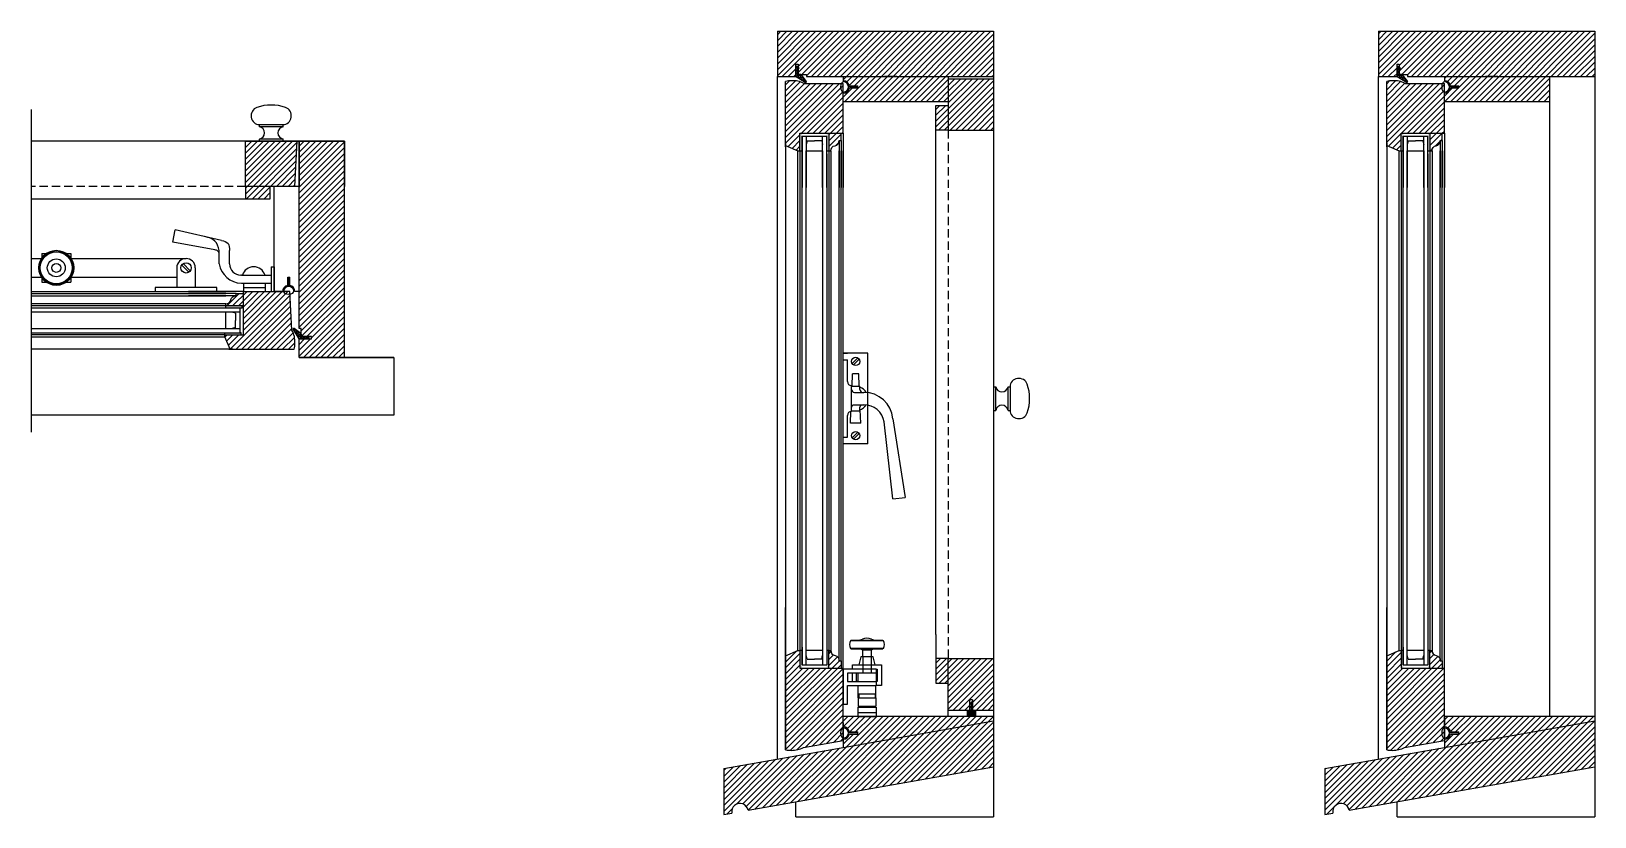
# Model space of a CAD drawing. Header units: inches. Extents: x 1985 to 11287, y 379 to 3234.
# Drawn here: x 8958.6 to 9006.04, y 1428 to 1451.81 of the extents above; entities that cross this region are included whole.
import ezdxf

# ---------------------------------------------------------------- set-up
doc = ezdxf.new("R2010")
doc.units = ezdxf.units.IN
doc.header["$MEASUREMENT"] = 0
doc.linetypes.add('HIDDEN', pattern=[0.375, 0.25, -0.125])
for name, color, linetype in [('glass 99', 6, 'CONTINUOUS'), ('glazing tape 99', 7, 'CONTINUOUS'), ('hardware 99', 94, 'CONTINUOUS'), ('hatch 99', 1, 'CONTINUOUS'), ('screen 99', 4, 'CONTINUOUS'), ('weatherstripping 99', 5, 'CONTINUOUS'), ('wood detail 99', 7, 'CONTINUOUS')]:
    doc.layers.add(name, color=color, linetype=linetype)
pattern_1 = [(45, (8568.73304, 1927.68147), (-0.088388348, 0.088388348), [])]

msp = doc.modelspace()

# ---------------------------------------------------------------- hatches: boundary and pattern name
at = {"layer": 'glazing tape 99'}
h = msp.add_hatch(color=256, dxfattribs=at)
h.paths.add_polyline_path([(8981.984291, 1448.18817), (8981.921791, 1448.18817), (8981.921791, 1448.723885), (8981.984291, 1448.723885)])
h.paths.add_polyline_path([(8982.796791, 1448.18817), (8982.734291, 1448.18817), (8982.734291, 1448.723885), (8982.796791, 1448.723885)])
h = msp.add_hatch(color=256, dxfattribs=at)
h.paths.add_polyline_path([(9000.224884, 1448.18817), (9000.162384, 1448.18817), (9000.162384, 1448.723885), (9000.224884, 1448.723885)])
h.paths.add_polyline_path([(9001.037384, 1448.18817), (9000.974884, 1448.18817), (9000.974884, 1448.723885), (9001.037384, 1448.723885)])
h = msp.add_hatch(color=256, dxfattribs=at)
h.paths.add_polyline_path([(8964.995627, 1443.483302), (8964.495627, 1443.483302), (8964.495627, 1443.420802), (8964.937592, 1443.420802), (8964.995627, 1443.420802)])
h.paths.add_polyline_path([(8964.968827, 1442.670802), (8964.937592, 1442.670802), (8964.468827, 1442.670802), (8964.468827, 1442.608302), (8964.968827, 1442.608302)])
h = msp.add_hatch(color=256, dxfattribs=at)
h.paths.add_polyline_path([(8981.984291, 1433.038289), (8981.921791, 1433.038289), (8981.921791, 1432.502574), (8981.984291, 1432.502574)])
h.paths.add_polyline_path([(8982.796791, 1433.038289), (8982.734291, 1433.038289), (8982.734291, 1432.502574), (8982.796791, 1432.502574)])
h = msp.add_hatch(color=256, dxfattribs=at)
h.paths.add_polyline_path([(9000.224884, 1433.038289), (9000.162384, 1433.038289), (9000.162384, 1432.502574), (9000.224884, 1432.502574)])
h.paths.add_polyline_path([(9001.037384, 1433.038289), (9000.974884, 1433.038289), (9000.974884, 1432.502574), (9001.037384, 1432.502574)])
at = {"layer": 'hatch 99'}
h = msp.add_hatch(dxfattribs=at)
h.set_pattern_fill('ANSI31', color=256, style=0)
h.set_pattern_definition(pattern_1)
h.paths.add_polyline_path([(8987.796791, 1451.81317), (8981.234291, 1451.81317), (8981.234291, 1450.43817), (8981.79684, 1450.43817), (8981.79684, 1450.81317), (8981.86684, 1450.81317), (8981.86684, 1450.50067), (8982.11684, 1450.50067), (8982.11684, 1450.43817), (8987.796791, 1450.43817)])
h.paths.add_polyline_path([(8986.421791, 1450.43817), (8983.234291, 1450.43817), (8983.234291, 1450.31317, -0.365977382), (8983.419169, 1450.15692), (8983.671791, 1450.15692), (8983.671791, 1450.09442), (8983.419169, 1450.09442, -0.365977382), (8983.234291, 1449.93817), (8983.234291, 1449.68817), (8986.421791, 1449.68817)])
h = msp.add_hatch(dxfattribs=at)
h.set_pattern_fill('ANSI31', color=256, style=0)
h.set_pattern_definition(pattern_1)
h.paths.add_polyline_path([(9006.037384, 1451.81317), (8999.474884, 1451.81317), (8999.474884, 1450.43817), (9000.037433, 1450.43817), (9000.037433, 1450.81317), (9000.107433, 1450.81317), (9000.107433, 1450.50067), (9000.357433, 1450.50067), (9000.357433, 1450.43817), (9006.037384, 1450.43817)])
h.paths.add_polyline_path([(9004.662384, 1450.43817), (9001.474884, 1450.43817), (9001.474884, 1450.31317, -0.365977382), (9001.659761, 1450.15692), (9001.912384, 1450.15692), (9001.912384, 1450.09442), (9001.659761, 1450.09442, -0.365977382), (9001.474884, 1449.93817), (9001.474884, 1449.68817), (9004.662384, 1449.68817)])
h = msp.add_hatch(dxfattribs=at)
h.set_pattern_fill('ANSI31', color=256, style=0)
h.set_pattern_definition(pattern_1)
h.paths.add_polyline_path([(8983.234291, 1450.229479), (8982.046438, 1450.229479, 0.141972216), (8981.664095, 1450.311551, 0.035496617), (8981.484291, 1450.294485), (8981.484291, 1448.348885), (8981.859291, 1448.18817), (8981.921791, 1448.18817), (8981.921791, 1448.723885), (8983.234291, 1448.723885)])
h.paths.add_polyline_path([(8983.171791, 1448.723885), (8982.796791, 1448.723885), (8982.796791, 1448.18817), (8982.859291, 1448.18817, -0.375199902), (8982.984291, 1448.34442, 0.375199902), (8983.109291, 1448.50067), (8983.171791, 1448.50067)])
h = msp.add_hatch(dxfattribs=at)
h.set_pattern_fill('ANSI31', color=256, style=0)
h.set_pattern_definition(pattern_1)
h.paths.add_polyline_path([(8987.796791, 1450.37567), (8986.421791, 1450.37567), (8986.421791, 1448.81317), (8987.796791, 1448.81317)])
h.paths.add_polyline_path([(8986.421791, 1449.56317), (8986.046791, 1449.56317), (8986.046791, 1448.81317), (8986.421791, 1448.81317)])
h = msp.add_hatch(dxfattribs=at)
h.set_pattern_fill('ANSI31', color=256, style=0)
h.set_pattern_definition(pattern_1)
h.paths.add_polyline_path([(9001.474884, 1450.229479), (9000.28703, 1450.229479, 0.141972216), (8999.904688, 1450.311551, 0.035496617), (8999.724884, 1450.294485), (8999.724884, 1448.348885), (9000.099884, 1448.18817), (9000.162384, 1448.18817), (9000.162384, 1448.723885), (9001.474884, 1448.723885)])
h.paths.add_polyline_path([(9001.412384, 1448.723885), (9001.037384, 1448.723885), (9001.037384, 1448.18817), (9001.099884, 1448.18817, -0.375199902), (9001.224884, 1448.34442, 0.375199902), (9001.349884, 1448.50067), (9001.412384, 1448.50067)])
h = msp.add_hatch(dxfattribs=at)
h.set_pattern_fill('ANSI31', color=256, style=0)
h.set_pattern_definition(pattern_1)
h.paths.add_polyline_path([(8966.65764, 1448.483302), (8965.095127, 1448.483302), (8965.095127, 1447.108302), (8966.58558, 1447.108302)])
h.paths.add_polyline_path([(8965.845127, 1447.108302), (8965.095127, 1447.108302), (8965.095127, 1446.733302), (8965.845127, 1446.733302)])
h = msp.add_hatch(dxfattribs=at)
h.set_pattern_fill('ANSI31', color=256, style=0)
h.set_pattern_definition(pattern_1)
h.paths.add_polyline_path([(8968.095127, 1448.483302), (8966.720127, 1448.483302), (8966.720127, 1442.803302), (8966.782627, 1442.803302), (8966.782627, 1442.553302), (8967.095127, 1442.553302), (8967.095127, 1442.483302), (8966.720127, 1442.483302), (8966.720127, 1441.920802), (8968.095127, 1441.920802)])
h = msp.add_hatch(dxfattribs=at)
h.set_pattern_fill('ANSI31', color=256, style=0)
h.set_pattern_definition(pattern_1)
h.paths.add_polyline_path([(8965.031342, 1443.858302), (8964.808127, 1443.858302), (8964.808127, 1443.795802), (8964.795005, 1443.795802, 0.350781059), (8964.651877, 1443.670802, -0.350781059), (8964.50875, 1443.545802), (8964.495627, 1443.545802), (8964.495627, 1443.483302), (8965.031342, 1443.483302)], flags=17)
h.paths.add_polyline_path([(8966.442528, 1443.920802), (8965.970127, 1443.920802), (8965.031342, 1443.920802), (8965.031342, 1442.608302), (8964.468827, 1442.608302), (8964.468827, 1442.545802), (8964.629542, 1442.170802), (8964.709899, 1442.170802), (8966.576442, 1442.170802, 0.035496617), (8966.593508, 1442.350606, 0.147501808), (8966.504082, 1442.746272)])
h = msp.add_hatch(dxfattribs=at)
h.set_pattern_fill('ANSI31', color=256, style=0)
h.set_pattern_definition(pattern_1)
h.paths.add_polyline_path([(8983.171791, 1432.725789), (8983.109291, 1432.725789), (8983.109291, 1432.738911, 0.350781055), (8982.984291, 1432.882039, -0.375199902), (8982.859291, 1433.038289), (8982.796791, 1433.038289), (8982.796791, 1432.502574), (8983.171791, 1432.502574)])
h.paths.add_polyline_path([(8983.234291, 1432.502574), (8981.921791, 1432.502574), (8981.921791, 1433.038289), (8981.859291, 1433.038289), (8981.484291, 1432.877574), (8981.484291, 1432.797217), (8981.484291, 1430.024532, 0.035496617), (8981.664095, 1430.007466, 0.12567906), (8982.027071, 1430.09708), (8983.234291, 1430.309945), (8983.234291, 1430.846837)])
h.paths.add_polyline_path([(8987.796791, 1430.901311), (8987.796791, 1431.034304), (8983.234291, 1431.034304), (8983.234291, 1430.721837, -0.365977382), (8983.419169, 1430.565587), (8983.671791, 1430.565587), (8983.671791, 1430.503087), (8983.419169, 1430.503087, -0.365977382), (8983.234291, 1430.346837), (8983.234291, 1430.096819)])
h.paths.add_polyline_path([(8986.421791, 1432.790421), (8986.046791, 1432.790421), (8986.046791, 1432.040421), (8986.421791, 1432.040421)])
h.paths.add_polyline_path([(8987.796791, 1432.790421), (8986.421791, 1432.790421), (8986.421791, 1431.227921), (8987.061407, 1431.227921), (8987.061407, 1431.540417), (8987.155407, 1431.540417), (8987.155407, 1431.227921), (8987.796791, 1431.227921)])
h.paths.add_polyline_path([(8987.796791, 1430.901311), (8983.234291, 1430.096819), (8979.609291, 1429.457634), (8979.609291, 1428.061422), (8979.853352, 1428.104457, -1), (8980.345756, 1428.191281), (8987.796791, 1429.505099)])
h = msp.add_hatch(dxfattribs=at)
h.set_pattern_fill('ANSI31', color=256, style=0)
h.set_pattern_definition(pattern_1)
h.paths.add_polyline_path([(9001.412384, 1432.725789), (9001.349884, 1432.725789), (9001.349884, 1432.738911, 0.350781055), (9001.224884, 1432.882039, -0.375199902), (9001.099884, 1433.038289), (9001.037384, 1433.038289), (9001.037384, 1432.502574), (9001.412384, 1432.502574)])
h.paths.add_polyline_path([(9001.474884, 1432.502574), (9000.162384, 1432.502574), (9000.162384, 1433.038289), (9000.099884, 1433.038289), (8999.724884, 1432.877574), (8999.724884, 1432.797217), (8999.724884, 1430.024532, 0.035496617), (8999.904688, 1430.007466, 0.12567906), (9000.267663, 1430.09708), (9001.474884, 1430.309945), (9001.474884, 1431.034337)])
h.paths.add_polyline_path([(9006.037384, 1430.901311), (9006.037384, 1431.034337), (9001.474884, 1431.034337), (9001.474884, 1430.721837, -0.365977382), (9001.659761, 1430.565587), (9001.912384, 1430.565587), (9001.912384, 1430.503087), (9001.659761, 1430.503087, -0.365977382), (9001.474884, 1430.346837), (9001.474884, 1430.096819)])
h.paths.add_polyline_path([(9006.037384, 1430.901311), (9001.474884, 1430.096819), (8997.849884, 1429.457634), (8997.849884, 1428.061422), (8998.093944, 1428.104457, -1), (8998.586348, 1428.191281), (9006.037384, 1429.505099)])
at = {"layer": 'weatherstripping 99'}
h = msp.add_hatch(dxfattribs=at)
h.set_pattern_fill('HONEY', color=256, scale=0.25, angle=-90, style=0)
h.set_pattern_definition([(90, (8722.315496, 1029.72372), (0.0270632938, 0.046875), [0.03125, -0.0625]), (330, (8722.315496, 1029.72372), (0.027063294, -0.0468749999), [0.03125, -0.0625]), (30, (8722.315496, 1029.72372), (0.0541265877, 1e-10), [-0.0625, 0.03125])])
h.paths.add_polyline_path([(8981.957644, 1450.494445, 0.232445164), (8981.944977, 1450.50067), (8981.87534, 1450.50067, -0.414213562), (8981.85934, 1450.51667), (8981.85934, 1450.63367), (8981.89084, 1450.706713), (8981.831966, 1450.747792, 0.153488459), (8981.82281, 1450.75067), (8981.81284, 1450.75067, 0.414213562), (8981.79684, 1450.73467), (8981.79684, 1450.446943, 0.256161577), (8981.804237, 1450.433453), (8982.080008, 1450.257579, 0.35180203), (8982.099925, 1450.259755), (8982.111891, 1450.271721, 0.377155593), (8982.113244, 1450.29281)])
h = msp.add_hatch(dxfattribs=at)
h.set_pattern_fill('HONEY', color=256, scale=0.25, angle=-90, style=0)
h.set_pattern_definition([(90, (8740.556088, 1029.72372), (0.0270632938, 0.046875), [0.03125, -0.0625]), (330, (8740.556088, 1029.72372), (0.027063294, -0.0468749999), [0.03125, -0.0625]), (30, (8740.556088, 1029.72372), (0.0541265877, 1e-10), [-0.0625, 0.03125])])
h.paths.add_polyline_path([(9000.198237, 1450.494445, 0.232445164), (9000.18557, 1450.50067), (9000.115933, 1450.50067, -0.414213562), (9000.099933, 1450.51667), (9000.099933, 1450.63367), (9000.131433, 1450.706713), (9000.072558, 1450.747792, 0.153488459), (9000.063403, 1450.75067), (9000.053433, 1450.75067, 0.414213562), (9000.037433, 1450.73467), (9000.037433, 1450.446943, 0.256161577), (9000.04483, 1450.433453), (9000.320601, 1450.257579, 0.35180203), (9000.340518, 1450.259755), (9000.352484, 1450.271721, 0.377155593), (9000.353837, 1450.29281)])
h = msp.add_hatch(dxfattribs=at)
h.set_pattern_fill('HONEY', color=256, scale=0.25, style=0)
h.set_pattern_definition([(7e-15, (8546.005678, 1183.001957), (0.046875, 0.0270632938), [0.03125, -0.0625]), (120, (8546.005678, 1183.001957), (-0.0468749999, 0.027063294), [0.03125, -0.0625]), (60, (8546.005678, 1183.001957), (1e-10, 0.0541265877), [-0.0625, 0.03125])])
h.paths.add_polyline_path([(8966.776402, 1442.644105, -0.232445164), (8966.782627, 1442.631439), (8966.782627, 1442.561802, 0.414213562), (8966.798627, 1442.545802), (8966.915627, 1442.545802), (8966.988671, 1442.577302), (8967.029749, 1442.518427, -0.153488459), (8967.032627, 1442.509271), (8967.032627, 1442.499302, -0.414213562), (8967.016627, 1442.483302), (8966.7289, 1442.483302, -0.256161577), (8966.71541, 1442.490698), (8966.539536, 1442.766469, -0.35180203), (8966.541712, 1442.786386), (8966.553678, 1442.798352, -0.377155593), (8966.574767, 1442.799706)])
msp.add_hatch(color=256, dxfattribs=at).paths.add_polyline_path([(8986.998907, 1431.196917), (8986.998907, 1431.22789), (8987.094428, 1431.227909), (8987.124155, 1431.261499), (8987.124155, 1431.321293), (8987.061907, 1431.277756), (8987.061907, 1431.306053), (8987.124155, 1431.349589), (8987.124155, 1431.428478), (8987.061907, 1431.384942), (8987.061907, 1431.413239), (8987.140655, 1431.479763), (8987.155407, 1431.479763), (8987.155407, 1431.227921), (8987.248907, 1431.227939), (8987.248907, 1431.196917)])
h = msp.add_hatch(dxfattribs=at)
h.set_pattern_fill('ANSI36', color=256, scale=0.125, angle=405, style=0)
h.set_pattern_definition([(270, (10577.220859, 1243.404508), (-0.015625, -0.02734375), [0.0390625, -0.0078125, 0, -0.0078125])])
h.paths.add_polyline_path([(8986.998907, 1431.042477), (8986.998907, 1431.196917), (8987.248907, 1431.196917), (8987.248907, 1431.029375)])

# ---------------------------------------------------------------- linework, layer by layer
at = {"layer": 'glass 99'}
for p, q in [((8981.984291, 1448.630135), (8981.984291, 1447.081052)), ((8981.984291, 1448.09442), (8981.984291, 1448.630135)), ((8981.984291, 1448.630135), (8982.734291, 1448.630135)), ((8982.109291, 1448.630135), (8982.109291, 1447.081052)), ((8982.139283, 1448.488265), (8982.109291, 1448.380482)), ((8982.139283, 1448.488265), (8982.359291, 1448.488265)), ((8982.5793, 1448.488265), (8982.359291, 1448.488265)), ((8982.5793, 1448.488265), (8982.609291, 1448.380482)), ((8982.609291, 1447.081052), (8982.609291, 1448.630135)), ((8982.734291, 1447.081052), (8982.734291, 1448.630135)), ((9000.224884, 1448.630135), (9000.224884, 1447.081052)), ((9000.224884, 1448.09442), (9000.224884, 1448.630135)), ((9000.224884, 1448.630135), (9000.974884, 1448.630135)), ((9000.349884, 1448.630135), (9000.349884, 1447.081052)), ((9000.379875, 1448.488265), (9000.349884, 1448.380482)), ((9000.379875, 1448.488265), (9000.599884, 1448.488265)), ((9000.819892, 1448.488265), (9000.599884, 1448.488265)), ((9000.819892, 1448.488265), (9000.849884, 1448.380482)), ((9000.849884, 1447.081052), (9000.849884, 1448.630135)), ((9000.974884, 1447.081052), (9000.974884, 1448.630135)), ((8981.984291, 1432.596324), (8981.984291, 1448.09442)), ((8982.109291, 1432.596324), (8982.109291, 1448.18817)), ((8982.109291, 1448.18817), (8982.609291, 1448.18817)), ((8982.609291, 1448.18817), (8982.609291, 1432.596324)), ((8982.734291, 1448.09442), (8982.734291, 1432.596324)), ((9000.224884, 1432.596324), (9000.224884, 1448.09442)), ((9000.349884, 1432.596324), (9000.349884, 1448.18817)), ((9000.349884, 1448.18817), (9000.849884, 1448.18817)), ((9000.849884, 1448.18817), (9000.849884, 1432.596324)), ((9000.974884, 1448.09442), (9000.974884, 1432.596324)), ((8981.984291, 1433.132039), (8981.984291, 1432.596324)), ((8982.609291, 1433.038289), (8982.109291, 1433.038289)), ((8982.139283, 1432.773908), (8982.109291, 1432.881691)), ((8982.139283, 1432.773908), (8982.359291, 1432.773908)), ((8982.5793, 1432.773908), (8982.359291, 1432.773908)), ((8982.5793, 1432.773908), (8982.609291, 1432.881691)), ((9000.224884, 1433.132039), (9000.224884, 1432.596324)), ((9000.849884, 1433.038289), (9000.349884, 1433.038289)), ((9000.379875, 1432.773908), (9000.349884, 1432.881691)), ((9000.379875, 1432.773908), (9000.599884, 1432.773908)), ((9000.819892, 1432.773908), (9000.599884, 1432.773908)), ((9000.819892, 1432.773908), (9000.849884, 1432.881691)), ((8981.984291, 1432.596324), (8982.734291, 1432.596324)), ((9000.224884, 1432.596324), (9000.974884, 1432.596324))]:
    msp.add_line(p, q, dxfattribs=at)
at = {"layer": 'glass 99', "color": 6}
for p, q in [((8964.937592, 1443.420802), (8958.595171, 1443.420802)), ((8964.937592, 1443.295802), (8958.595171, 1443.295802)), ((8964.495627, 1442.795802), (8964.495627, 1443.295802)), ((8964.795722, 1443.26581), (8964.687939, 1443.295802)), ((8964.795722, 1443.26581), (8964.795722, 1443.045802)), ((8964.937592, 1442.670802), (8964.937592, 1443.420802)), ((8958.595171, 1442.795802), (8964.937592, 1442.795802)), ((8964.795722, 1442.825793), (8964.687939, 1442.795802)), ((8964.795722, 1442.825793), (8964.795722, 1443.045802)), ((8958.595171, 1442.670802), (8964.937592, 1442.670802))]:
    msp.add_line(p, q, dxfattribs=at)
at = {"layer": 'hardware 99', "color": 94}
for p, q in [((8965.517034, 1448.983302), (8966.235734, 1448.983302)), ((8965.517034, 1448.920802), (8965.517034, 1448.983302)), ((8966.235734, 1448.920802), (8965.517034, 1448.920802)), ((8966.235734, 1448.920802), (8966.235734, 1448.983302)), ((8966.235734, 1448.545802), (8965.517034, 1448.545802)), ((8965.517034, 1448.483302), (8965.517034, 1448.545802)), ((8966.235734, 1448.483302), (8966.235734, 1448.545802)), ((8962.889537, 1445.420802), (8962.957143, 1445.789657)), ((8964.366198, 1445.471823), (8962.957143, 1445.789657)), ((8964.168966, 1445.186299), (8962.889537, 1445.420802)), ((8964.298592, 1444.764552), (8964.298592, 1445.16254)), ((8964.609715, 1444.764552), (8964.609715, 1445.16254)), ((8958.595171, 1444.920802), (8958.903307, 1444.920802)), ((8958.916501, 1445.077052), (8959.052636, 1445.077052)), ((8958.916501, 1445.077052), (8958.916501, 1444.940916)), ((8959.655365, 1445.077052), (8959.791501, 1445.077052)), ((8959.791501, 1445.077052), (8959.791501, 1444.940916)), ((8959.804694, 1444.920802), (8963.291501, 1444.920802)), ((8963.010251, 1444.639552), (8963.010251, 1444.045802)), ((8963.16115, 1444.725708), (8963.377657, 1444.509201)), ((8963.205344, 1444.769902), (8963.421851, 1444.553396)), ((8963.572751, 1444.639552), (8963.572751, 1444.045802)), ((8965.870127, 1444.670802), (8965.970127, 1444.670802)), ((8965.870127, 1444.670802), (8965.870127, 1443.920802)), ((8965.970127, 1444.670802), (8965.970127, 1443.920802)), ((8958.595171, 1444.358302), (8958.903307, 1444.358302)), ((8958.916501, 1444.338188), (8958.916501, 1444.202052)), ((8958.916501, 1444.202052), (8959.052636, 1444.202052)), ((8959.655365, 1444.202052), (8959.791501, 1444.202052)), ((8959.791501, 1444.338188), (8959.791501, 1444.202052)), ((8959.804694, 1444.358302), (8963.010251, 1444.358302)), ((8964.970092, 1444.420802), (8964.953465, 1444.420802)), ((8964.970092, 1444.420802), (8965.870127, 1444.420802)), ((8964.970092, 1444.170802), (8965.870127, 1444.170802)), ((8965.031171, 1444.170802), (8965.031342, 1443.920802)), ((8965.688842, 1444.170802), (8965.688842, 1443.920802)), ((8965.031256, 1444.045802), (8965.688842, 1444.045802)), ((8965.031342, 1443.920802), (8965.688842, 1443.920802)), ((8965.870127, 1443.920802), (8965.970127, 1443.920802)), ((8983.234291, 1439.301766), (8983.234291, 1442.051766)), ((8983.984291, 1442.051766), (8983.234291, 1442.051766)), ((8983.234291, 1442.051766), (8983.359291, 1442.051766)), ((8983.234291, 1441.848266), (8983.359291, 1441.848266)), ((8983.359291, 1441.192266), (8983.359291, 1441.848266)), ((8983.672776, 1441.909445), (8983.501613, 1441.738281)), ((8983.71697, 1441.865251), (8983.545807, 1441.694087)), ((8983.984291, 1439.301766), (8983.984291, 1442.051766)), ((8983.500104, 1441.051766), (8983.515791, 1441.426766)), ((8983.702791, 1441.426766), (8983.515791, 1441.426766)), ((8983.718479, 1441.051766), (8983.702791, 1441.426766)), ((8983.484291, 1440.286266), (8983.484291, 1441.067266)), ((8983.484291, 1441.051766), (8983.734291, 1441.051766)), ((8983.572684, 1440.864266), (8983.859291, 1440.864266)), ((8983.734291, 1440.953147), (8983.734291, 1441.051766)), ((8987.796791, 1441.036116), (8987.859291, 1441.036116)), ((8987.859291, 1440.317416), (8987.859291, 1441.036116)), ((8988.234291, 1440.317416), (8988.234291, 1441.036116)), ((8988.234291, 1441.036116), (8988.296791, 1441.036116)), ((8988.296791, 1441.036116), (8988.296791, 1440.317416)), ((8983.572684, 1440.489266), (8983.859291, 1440.489266)), ((8983.734291, 1440.301766), (8983.734291, 1440.400385)), ((8983.359291, 1439.505266), (8983.359291, 1440.161266)), ((8983.453041, 1439.926766), (8983.468036, 1440.285205)), ((8983.765541, 1439.926766), (8983.453041, 1439.926766)), ((8983.484291, 1440.301766), (8983.734291, 1440.301766)), ((8983.765541, 1439.926766), (8983.748343, 1440.337889)), ((8984.734291, 1437.631817), (8984.47603, 1439.965551)), ((8984.742626, 1440.064878), (8985.109291, 1437.67217)), ((8987.796791, 1440.317416), (8987.859291, 1440.317416)), ((8988.234291, 1440.317416), (8988.296791, 1440.317416)), ((8983.234291, 1439.505266), (8983.359291, 1439.505266)), ((8983.672776, 1439.659445), (8983.501613, 1439.488281)), ((8983.71697, 1439.615251), (8983.545807, 1439.444087)), ((8983.984291, 1439.301766), (8983.234291, 1439.301766)), ((8984.734291, 1437.631817), (8985.109291, 1437.67217)), ((8984.453041, 1433.331179), (8983.453041, 1433.331179)), ((8983.468666, 1433.346804), (8984.437416, 1433.346804)), ((8983.468666, 1433.346804), (8983.468666, 1433.331179)), ((8984.437416, 1433.346804), (8984.437416, 1433.331179)), ((8984.453041, 1433.096804), (8983.453041, 1433.096804)), ((8983.468666, 1433.081179), (8983.468666, 1433.096804)), ((8983.468666, 1433.081179), (8984.437416, 1433.081179)), ((8984.089257, 1433.049929), (8983.816826, 1433.049929)), ((8983.828041, 1432.846804), (8983.828041, 1432.346804)), ((8984.078041, 1432.846804), (8984.078041, 1432.346804)), ((8984.437416, 1433.081179), (8984.437416, 1433.096804)), ((8983.359291, 1432.471804), (8983.234291, 1432.471804)), ((8984.234291, 1432.471804), (8983.359291, 1432.471804)), ((8984.234291, 1432.346804), (8983.359291, 1432.346804)), ((8983.671791, 1432.346804), (8983.671791, 1432.096804)), ((8984.234291, 1432.471804), (8984.234291, 1432.346804)), ((8984.234291, 1432.346804), (8984.234291, 1432.096804)), ((8983.359291, 1431.971804), (8984.234291, 1431.971804)), ((8983.687416, 1431.596804), (8983.687416, 1431.971804)), ((8984.218666, 1431.596804), (8984.218666, 1431.971804)), ((8984.234291, 1432.096804), (8984.234291, 1431.971804)), ((8983.687416, 1431.596804), (8984.218666, 1431.596804)), ((8983.687416, 1431.596804), (8983.687416, 1431.346804)), ((8983.687416, 1431.346804), (8984.218666, 1431.346804)), ((8983.703041, 1431.721804), (8984.203041, 1431.721804)), ((8983.703041, 1431.721804), (8983.703041, 1431.596804)), ((8983.703041, 1431.315554), (8983.703041, 1431.346804)), ((8984.203041, 1431.721804), (8984.203041, 1431.596804)), ((8984.203041, 1431.315554), (8984.203041, 1431.346804)), ((8984.218666, 1431.596804), (8984.218666, 1431.346804)), ((8983.671791, 1431.315554), (8984.234291, 1431.315554)), ((8983.671791, 1431.315554), (8983.671791, 1431.034304)), ((8983.671791, 1431.159304), (8984.234291, 1431.159304)), ((8983.671791, 1431.034304), (8984.234291, 1431.034304)), ((8984.234291, 1431.315554), (8984.234291, 1431.034304))]:
    msp.add_line(p, q, dxfattribs=at)
msp.add_lwpolyline([(8962.354001, 1443.920802), (8964.229001, 1443.920802), (8964.229001, 1444.045802), (8962.354001, 1444.045802)], close=True, dxfattribs=at)
for points in [[(8984.203041, 1432.596804), (8984.140541, 1432.846804), (8983.765541, 1432.846804), (8983.703041, 1432.596804)], [(8983.828041, 1432.846804), (8983.828041, 1433.049929)], [(8984.078041, 1433.049929), (8984.078041, 1432.846804)], [(8984.234291, 1432.471804), (8983.234291, 1432.471804), (8983.234291, 1431.409304), (8983.359291, 1431.409304), (8983.359291, 1431.971804)], [(8983.359291, 1432.346804), (8983.359291, 1432.096804), (8984.234291, 1432.096804)], [(8983.515541, 1432.471804), (8983.515541, 1432.596804), (8984.390541, 1432.596804), (8984.390541, 1431.971804), (8984.234291, 1431.971804)], [(8983.515541, 1432.096804), (8983.515541, 1432.346804)], [(8983.671791, 1432.096804), (8983.640541, 1432.096804), (8983.640541, 1432.346804)], [(8984.234291, 1432.471804), (8984.265541, 1432.471804), (8984.265541, 1432.096804), (8984.234291, 1432.096804)]]:
    msp.add_lwpolyline(points, dxfattribs=at)
for centre, radius in [((8959.354001, 1444.639552), 0.53125), ((8959.354001, 1444.639552), 0.5), ((8959.354001, 1444.639552), 0.484375), ((8959.354001, 1444.639552), 0.272431), ((8959.354001, 1444.639552), 0.136216), ((8963.291501, 1444.639552), 0.15625), ((8983.609291, 1441.801766), 0.125), ((8983.609291, 1439.551766), 0.125)]:
    msp.add_circle(centre, radius, dxfattribs=at)
for centre, radius, start, end in [((8965.876383, 1448.255989), 1.321014, 70.7339512, 109.2685604), ((8965.482659, 1448.733302), 0.190625, 280.3888578, 79.6111422), ((8966.270109, 1448.733302), 0.190625, 100.3888578, 259.6111422), ((8963.291501, 1444.639552), 0.28125, 0, 180), ((8964.998779, 1444.879837), 0.709615, 189.3497841, 267.6830588), ((8964.953465, 1444.764552), 0.34375, 180, 270), ((8965.345092, 1444.309473), 0.361328, 17.9452532, 162.0547468), ((8983.484291, 1441.192266), 0.125, 180, 270), ((8983.622963, 1440.676766), 0.361328, 30.749776, 72.0547468), ((8983.866228, 1439.984189), 0.880105, 5.2603349, 90.4515891), ((8988.046791, 1441.070491), 0.190625, 190.3888578, 349.6111422), ((8987.569478, 1440.676767), 1.321014, 340.7339512, 19.2685604), ((8983.622963, 1440.676766), 0.361328, 287.9452532, 328.0055178), ((8983.859291, 1439.864266), 0.625, 9.3262499, 90), ((8988.046791, 1440.283041), 0.190625, 10.3888578, 169.6111422), ((8983.484291, 1440.161266), 0.125, 90, 180), ((8983.657143, 1433.213992), 0.235352, 150.1371656, 209.8628344), ((8983.68061, 1433.659304), 0.3125, 270, 295.8419328), ((8983.953041, 1433.096804), 0.3125, 64.1580672, 115.8419328), ((8984.225472, 1433.659304), 0.3125, 244.1580672, 270), ((8984.24894, 1433.213992), 0.235352, 330.1371656, 29.8628344), ((8983.68061, 1432.768679), 0.3125, 64.1580672, 90), ((8984.225472, 1432.768679), 0.3125, 90, 115.8419328)]:
    msp.add_arc(centre, radius, start, end, dxfattribs=at)
for centre, major_axis, start_param, end_param in [((8965.517034, 1449.249552), (0, 0.26625), 0.311326957, 3.141592654), ((8966.235734, 1449.249552), (0, 0.26625), 3.141592654, 5.972092722), ((8988.563041, 1441.036116), (-0.26625, 0), 3.45291961, 6.283185307), ((8988.563041, 1440.317416), (-0.26625, 0), 0, 2.830500068)]:
    msp.add_ellipse(centre, major_axis=major_axis, ratio=0.938967136, start_param=start_param, end_param=end_param, dxfattribs=at)
for points in [[(8964.298592, 1445.16254), (8964.167057, 1445.453379), (8963.862724, 1445.585389)], [(8964.298592, 1445.053335), (8964.257912, 1445.149961), (8964.168966, 1445.186299)], [(8964.366198, 1445.471823), (8964.565657, 1445.377039), (8964.609715, 1445.16254)], [(8983.484291, 1440.953147), (8983.512892, 1440.886172), (8983.572684, 1440.864266)], [(8983.734291, 1440.953147), (8983.762892, 1440.886172), (8983.822684, 1440.864266)], [(8983.484291, 1440.400385), (8983.512892, 1440.46736), (8983.572684, 1440.489266)], [(8983.734291, 1440.400385), (8983.762892, 1440.46736), (8983.822684, 1440.489266)]]:
    msp.add_spline(points, degree=3, dxfattribs=at)
at = {"layer": 'screen 99', "color": 4, "linetype": 'HIDDEN'}
for p, q in [((8986.421791, 1448.81317), (8986.421791, 1432.665421)), ((8986.421791, 1448.813138), (8986.421791, 1432.665389)), ((8965.095127, 1447.108302), (8958.595171, 1447.108302))]:
    msp.add_line(p, q, dxfattribs=at)
at = {"layer": 'weatherstripping 99'}
for p, q in [((8981.79684, 1450.73467), (8981.79684, 1450.446943)), ((8982.080008, 1450.257579), (8981.804237, 1450.433453)), ((8981.81284, 1450.75067), (8981.82281, 1450.75067)), ((8981.831966, 1450.747792), (8981.89084, 1450.706713)), ((8981.89084, 1450.706713), (8981.85934, 1450.63367)), ((8981.85934, 1450.63367), (8981.85934, 1450.51667)), ((8981.944977, 1450.50067), (8981.87534, 1450.50067)), ((8981.957644, 1450.494445), (8982.113244, 1450.29281)), ((9000.037433, 1450.73467), (9000.037433, 1450.446943)), ((9000.320601, 1450.257579), (9000.04483, 1450.433453)), ((9000.053433, 1450.75067), (9000.063403, 1450.75067)), ((9000.072558, 1450.747792), (9000.131433, 1450.706713)), ((9000.131433, 1450.706713), (9000.099933, 1450.63367)), ((9000.099933, 1450.63367), (9000.099933, 1450.51667)), ((9000.18557, 1450.50067), (9000.115933, 1450.50067)), ((9000.198237, 1450.494445), (9000.353837, 1450.29281)), ((8982.099925, 1450.259755), (8982.111891, 1450.271721)), ((8983.671791, 1450.12567), (8983.390541, 1450.12567)), ((9000.340518, 1450.259755), (9000.352484, 1450.271721)), ((9001.912384, 1450.12567), (9001.631134, 1450.12567)), ((8966.407627, 1444.358302), (8966.407627, 1444.077052)), ((8966.539536, 1442.766469), (8966.71541, 1442.490698)), ((8966.541712, 1442.786386), (8966.553678, 1442.798352)), ((8966.776402, 1442.644105), (8966.574767, 1442.799706)), ((8967.016627, 1442.483302), (8966.7289, 1442.483302)), ((8966.782627, 1442.631439), (8966.782627, 1442.561802)), ((8966.915627, 1442.545802), (8966.798627, 1442.545802)), ((8966.988671, 1442.577302), (8966.915627, 1442.545802)), ((8967.029749, 1442.518427), (8966.988671, 1442.577302)), ((8967.032627, 1442.499302), (8967.032627, 1442.509271)), ((8987.140655, 1431.479763), (8987.061907, 1431.413239)), ((8987.124155, 1431.428478), (8987.061907, 1431.384942)), ((8987.061907, 1431.413239), (8987.061907, 1431.384942)), ((8987.124155, 1431.349589), (8987.061907, 1431.306053)), ((8987.124155, 1431.349589), (8987.124155, 1431.428478)), ((8987.140655, 1431.479763), (8987.155407, 1431.479763)), ((8987.155407, 1431.479763), (8987.140655, 1431.479763)), ((8987.155407, 1431.227921), (8987.155407, 1431.479763)), ((8986.998907, 1431.22789), (8987.094428, 1431.227909)), ((8986.998907, 1431.22789), (8986.998907, 1431.029375)), ((8987.248907, 1431.196917), (8986.998907, 1431.196917)), ((8987.248907, 1431.029375), (8986.998907, 1431.029375)), ((8987.124155, 1431.321293), (8987.061907, 1431.277756)), ((8987.061907, 1431.306053), (8987.061907, 1431.277756)), ((8987.094428, 1431.227909), (8987.124155, 1431.261499)), ((8987.124155, 1431.261499), (8987.124155, 1431.321293)), ((8987.155407, 1431.227921), (8987.248907, 1431.227939)), ((8987.248907, 1431.227939), (8987.248907, 1431.029375)), ((8983.671791, 1430.534337), (8983.390541, 1430.534337)), ((9001.912384, 1430.534337), (9001.631134, 1430.534337))]:
    msp.add_line(p, q, dxfattribs=at)
for centre, radius, start, end in [((8981.81284, 1450.73467), 0.016, 90, 180), ((8981.81284, 1450.446943), 0.016, 180, 237.4720979), ((8981.82281, 1450.73467), 0.016, 55.0954375, 90), ((8981.87534, 1450.51667), 0.016, 180, 270), ((8981.944977, 1450.48467), 0.016, 37.6569919, 90), ((9000.053433, 1450.73467), 0.016, 90, 180), ((9000.053433, 1450.446943), 0.016, 180, 237.4720979), ((9000.063403, 1450.73467), 0.016, 55.0954375, 90), ((9000.115933, 1450.51667), 0.016, 180, 270), ((9000.18557, 1450.48467), 0.016, 37.6569919, 90), ((8982.088611, 1450.271069), 0.016, 237.4720979, 315), ((8982.100577, 1450.283035), 0.016, 315, 37.6569919), ((8983.403679, 1450.12567), 0.25, 150.0887142, 209.9112858), ((8983.241154, 1450.219169), 0.0625, 85.8019524, 150.0887142), ((8983.241154, 1450.032172), 0.0625, 209.9112858, 274.1980476), ((8983.234291, 1450.12567), 0.15625, 274.1980476, 85.8019524), ((9000.329204, 1450.271069), 0.016, 237.4720979, 315), ((9000.34117, 1450.283035), 0.016, 315, 37.6569919), ((9001.644271, 1450.12567), 0.25, 150.0887142, 209.9112858), ((9001.481747, 1450.219169), 0.0625, 85.8019524, 150.0887142), ((9001.481747, 1450.032172), 0.0625, 209.9112858, 274.1980476), ((9001.474884, 1450.12567), 0.15625, 274.1980476, 85.8019524), ((8966.314129, 1443.927665), 0.0625, 175.8019524, 240.0887142), ((8966.407627, 1443.920802), 0.15625, 4.1980476, 175.8019524), ((8966.407627, 1444.090189), 0.25, 240.0887142, 299.9112858), ((8966.501126, 1443.927665), 0.0625, 299.9112858, 4.1980476), ((8966.553026, 1442.775073), 0.016, 135, 212.5279021), ((8966.564992, 1442.787039), 0.016, 52.3430081, 135), ((8966.7289, 1442.499302), 0.016, 212.5279021, 270), ((8966.766627, 1442.631439), 0.016, 0, 52.3430081), ((8966.798627, 1442.561802), 0.016, 180, 270), ((8967.016627, 1442.499302), 0.016, 270, 0), ((8967.016627, 1442.509271), 0.016, 0, 34.9045625), ((8983.403679, 1430.534337), 0.25, 150.0887142, 209.9112858), ((8983.241154, 1430.627835), 0.0625, 85.8019524, 150.0887142), ((8983.241154, 1430.440838), 0.0625, 209.9112858, 274.1980476), ((8983.234291, 1430.534337), 0.15625, 274.1980476, 85.8019524), ((9001.644271, 1430.534337), 0.25, 150.0887142, 209.9112858), ((9001.481747, 1430.627835), 0.0625, 85.8019524, 150.0887142), ((9001.481747, 1430.440838), 0.0625, 209.9112858, 274.1980476), ((9001.474884, 1430.534337), 0.15625, 274.1980476, 85.8019524)]:
    msp.add_arc(centre, radius, start, end, dxfattribs=at)
at = {"layer": 'wood detail 99'}
for p, q in [((8981.234291, 1451.81317), (8981.234291, 1450.43817)), ((8981.234291, 1451.81317), (8987.796791, 1451.81317)), ((8987.796791, 1451.81317), (8987.796791, 1450.43817)), ((8999.474884, 1451.81317), (8999.474884, 1450.43817)), ((8999.474884, 1451.81317), (9006.037384, 1451.81317)), ((9006.037384, 1451.81317), (9006.037384, 1450.43817)), ((8981.79684, 1450.43817), (8981.79684, 1450.81317)), ((8981.79684, 1450.81317), (8981.86684, 1450.81317)), ((8981.86684, 1450.81317), (8981.86684, 1450.50067)), ((9000.037433, 1450.43817), (9000.037433, 1450.81317)), ((9000.037433, 1450.81317), (9000.107433, 1450.81317)), ((9000.107433, 1450.81317), (9000.107433, 1450.50067)), ((8981.234291, 1429.744165), (8981.234291, 1450.43817)), ((8981.234291, 1450.43817), (8981.79684, 1450.43817)), ((8981.86684, 1450.50067), (8982.11684, 1450.50067)), ((8982.11684, 1450.50067), (8982.11684, 1450.43817)), ((8982.11684, 1450.43817), (8987.796791, 1450.43817)), ((8983.234291, 1450.43817), (8984.859291, 1450.43817)), ((8983.234291, 1450.43817), (8983.234291, 1450.31317)), ((8984.859291, 1450.43817), (8984.484291, 1450.43817)), ((8986.421791, 1450.43817), (8986.421791, 1449.68817)), ((8986.421791, 1450.43817), (8986.421791, 1448.81317)), ((8986.421791, 1450.37567), (8987.796791, 1450.37567)), ((8987.796791, 1450.43817), (8987.796791, 1427.9953)), ((8999.474884, 1429.744165), (8999.474884, 1450.43817)), ((8999.474884, 1450.43817), (9000.037433, 1450.43817)), ((9000.107433, 1450.50067), (9000.357433, 1450.50067)), ((9000.357433, 1450.50067), (9000.357433, 1450.43817)), ((9000.357433, 1450.43817), (9006.037384, 1450.43817)), ((9001.474884, 1450.43817), (9003.099884, 1450.43817)), ((9001.474884, 1450.43817), (9001.474884, 1450.31317)), ((9003.099884, 1450.43817), (9002.724884, 1450.43817)), ((9004.662384, 1450.43817), (9004.662384, 1449.68817)), ((9004.662384, 1450.43817), (9004.662384, 1431.034337)), ((9006.037384, 1450.43817), (9006.037384, 1427.9953)), ((8981.484291, 1448.31317), (8981.484291, 1450.294485)), ((8982.046438, 1450.229479), (8983.234291, 1450.229479)), ((8983.234291, 1448.723885), (8983.234291, 1450.229479)), ((8999.724884, 1448.31317), (8999.724884, 1450.294485)), ((9000.28703, 1450.229479), (9001.474884, 1450.229479)), ((9001.474884, 1448.723885), (9001.474884, 1450.229479)), ((8958.595171, 1449.44197), (8958.595171, 1439.658573)), ((8983.234291, 1449.68817), (8986.421791, 1449.68817)), ((8986.046791, 1433.520367), (8986.046791, 1449.56317)), ((8986.046791, 1449.56317), (8986.421791, 1449.56317)), ((9001.474884, 1449.68817), (9004.662384, 1449.68817)), ((8965.095127, 1448.483302), (8958.595171, 1448.483302)), ((8966.720127, 1448.483302), (8958.595171, 1448.483302)), ((8966.720127, 1448.483302), (8958.595171, 1448.483302)), ((8966.720127, 1448.483302), (8958.595171, 1448.483302)), ((8966.720127, 1448.483302), (8958.595171, 1448.483302)), ((8965.095127, 1448.483302), (8966.720127, 1448.483302)), ((8965.095127, 1447.108302), (8965.095127, 1448.483302)), ((8966.095127, 1448.483302), (8966.720127, 1448.483302)), ((8966.65764, 1448.483302), (8966.58558, 1447.108302)), ((8966.720127, 1448.483302), (8968.095127, 1448.483302)), ((8968.095127, 1448.483302), (8966.720127, 1448.483302)), ((8966.720127, 1448.483302), (8966.720127, 1447.108302)), ((8966.720127, 1442.803302), (8966.720127, 1448.483302)), ((8968.095127, 1441.920802), (8968.095127, 1448.483302)), ((8968.095127, 1448.483302), (8968.095127, 1447.108302)), ((8968.095127, 1442.365851), (8968.095127, 1448.483302)), ((8981.484291, 1448.429242), (8981.484291, 1447.081052)), ((8981.921791, 1448.18817), (8981.921791, 1448.723885)), ((8983.109291, 1448.50067), (8983.109291, 1447.081052)), ((8983.171791, 1448.50067), (8983.171791, 1447.081052)), ((8983.234291, 1448.723885), (8983.234291, 1447.081052)), ((8986.421791, 1448.81317), (8986.046791, 1448.81317)), ((8986.421791, 1448.81317), (8987.796791, 1448.81317)), ((8999.724884, 1448.429242), (8999.724884, 1447.081052)), ((9000.162384, 1448.18817), (9000.162384, 1448.723885)), ((9001.349884, 1448.50067), (9001.349884, 1447.081052)), ((9001.412384, 1448.50067), (9001.412384, 1447.081052)), ((9001.474884, 1448.723885), (9001.474884, 1447.081052)), ((8981.484291, 1448.31317), (8981.484291, 1432.877574)), ((8981.859291, 1433.038289), (8981.859291, 1448.18817)), ((8981.859291, 1448.18817), (8981.984291, 1448.18817)), ((8981.921791, 1448.18817), (8981.921791, 1433.038289)), ((8982.734291, 1448.18817), (8982.859291, 1448.18817)), ((8982.796791, 1448.18817), (8982.796791, 1433.038289)), ((8982.859291, 1448.18817), (8982.859291, 1433.038289)), ((8983.109291, 1432.725789), (8983.109291, 1448.18817)), ((8983.171791, 1432.725789), (8983.171791, 1448.18817)), ((8983.234291, 1432.502574), (8983.234291, 1448.18817)), ((8999.724884, 1448.31317), (8999.724884, 1432.877574)), ((9000.099884, 1433.038289), (9000.099884, 1448.18817)), ((9000.099884, 1448.18817), (9000.224884, 1448.18817)), ((9000.162384, 1448.18817), (9000.162384, 1433.038289)), ((9000.974884, 1448.18817), (9001.099884, 1448.18817)), ((9001.037384, 1448.18817), (9001.037384, 1433.038289)), ((9001.099884, 1448.18817), (9001.099884, 1433.038289)), ((9001.349884, 1432.725789), (9001.349884, 1448.18817)), ((9001.412384, 1432.725789), (9001.412384, 1448.18817)), ((9001.474884, 1432.502574), (9001.474884, 1448.18817)), ((8965.095127, 1447.108302), (8965.095127, 1446.733302)), ((8966.720127, 1447.108302), (8965.095127, 1447.108302)), ((8965.845127, 1446.733302), (8965.845127, 1447.108302)), ((8966.720127, 1447.108302), (8965.970127, 1447.108302)), ((8966.720127, 1447.108302), (8965.970127, 1447.108302)), ((8965.970127, 1443.920802), (8965.970127, 1447.108302)), ((8966.720127, 1447.108302), (8965.970127, 1447.108302)), ((8958.595171, 1446.733302), (8965.845127, 1446.733302)), ((8958.595171, 1443.920802), (8964.495627, 1443.920802)), ((8958.595171, 1443.858302), (8964.495627, 1443.858302)), ((8958.595171, 1443.795802), (8964.495627, 1443.795802)), ((8965.031342, 1443.920802), (8963.363009, 1443.920802)), ((8964.808127, 1443.858302), (8963.363009, 1443.858302)), ((8964.808127, 1443.795802), (8963.363009, 1443.795802)), ((8965.031342, 1442.608302), (8965.031342, 1443.920802)), ((8965.031342, 1443.920802), (8966.282627, 1443.920802)), ((8966.442528, 1443.920802), (8965.970127, 1443.920802)), ((8966.504082, 1442.746272), (8966.442528, 1443.920802)), ((8966.720127, 1443.920802), (8966.595127, 1443.920802)), ((8964.495627, 1443.545802), (8958.595171, 1443.545802)), ((8964.495627, 1443.483302), (8958.595171, 1443.483302)), ((8964.495627, 1443.420802), (8964.495627, 1443.545802)), ((8964.995627, 1443.420802), (8964.937592, 1443.420802)), ((8964.995627, 1443.420802), (8964.995627, 1443.483302)), ((8966.782627, 1442.803302), (8966.720127, 1442.803302)), ((8966.782627, 1442.553302), (8966.782627, 1442.803302)), ((8964.468827, 1442.608302), (8958.595171, 1442.608302)), ((8958.595171, 1442.545802), (8964.468827, 1442.545802)), ((8964.468827, 1442.545802), (8964.468827, 1442.670802)), ((8964.468827, 1442.608302), (8965.031342, 1442.608302)), ((8964.629542, 1442.170802), (8964.468827, 1442.545802)), ((8964.968827, 1442.670802), (8964.937592, 1442.670802)), ((8964.968827, 1442.608302), (8964.968827, 1442.670802)), ((8966.720127, 1441.920802), (8966.720127, 1442.483302)), ((8966.720127, 1442.483302), (8967.095127, 1442.483302)), ((8967.095127, 1442.553302), (8966.782627, 1442.553302)), ((8967.095127, 1442.483302), (8967.095127, 1442.553302)), ((8964.593827, 1442.170802), (8958.595171, 1442.170802)), ((8964.709899, 1442.170802), (8963.363009, 1442.170802)), ((8964.593827, 1442.170802), (8966.576715, 1442.170802)), ((8966.720127, 1441.920802), (8968.095127, 1441.920802)), ((8968.095127, 1441.920802), (8966.720127, 1441.920802)), ((8967.595127, 1441.920802), (8969.595127, 1441.920802)), ((8969.595127, 1441.920802), (8968.067607, 1441.920802)), ((8968.067607, 1441.920802), (8969.595127, 1441.920802)), ((8968.067607, 1441.920802), (8969.595127, 1441.920802)), ((8968.095127, 1441.920802), (8969.595127, 1441.920802)), ((8968.095127, 1441.920802), (8969.595127, 1441.920802)), ((8969.595127, 1441.920802), (8969.595127, 1440.670802)), ((8969.595127, 1441.920802), (8969.595127, 1440.170802)), ((8969.595127, 1440.170802), (8958.595171, 1440.170802)), ((8981.484291, 1432.797217), (8981.484291, 1434.336707)), ((8999.724884, 1432.797217), (8999.724884, 1434.336707)), ((8986.046791, 1433.520367), (8986.046791, 1432.040421)), ((8981.484291, 1432.919442), (8981.484291, 1430.024532)), ((8981.484291, 1430.024532), (8981.484291, 1432.919442)), ((8981.859291, 1433.038289), (8981.921791, 1433.038289)), ((8981.984291, 1433.038289), (8981.921791, 1433.038289)), ((8981.921791, 1433.038289), (8981.921791, 1432.502574)), ((8982.796791, 1433.038289), (8982.734291, 1433.038289)), ((8986.421791, 1432.790421), (8986.046791, 1432.790421)), ((8986.421791, 1431.040421), (8986.421791, 1432.790421)), ((8986.421791, 1432.790421), (8987.796791, 1432.790421)), ((8999.724884, 1432.919442), (8999.724884, 1430.024532)), ((8999.724884, 1430.024532), (8999.724884, 1432.919442)), ((9000.099884, 1433.038289), (9000.162384, 1433.038289)), ((9000.224884, 1433.038289), (9000.162384, 1433.038289)), ((9000.162384, 1433.038289), (9000.162384, 1432.502574)), ((9001.037384, 1433.038289), (9000.974884, 1433.038289)), ((8983.234291, 1430.420466), (8983.234291, 1432.502574)), ((8986.421791, 1431.040389), (8986.421791, 1432.665389)), ((9001.474884, 1430.420466), (9001.474884, 1432.502574)), ((9001.474884, 1432.159337), (9001.474884, 1432.346837)), ((8983.234291, 1431.960937), (8983.234291, 1432.148437)), ((8986.046791, 1432.040421), (8986.421791, 1432.040421)), ((8987.061407, 1431.540417), (8987.061407, 1431.227921)), ((8987.155407, 1431.540417), (8987.155407, 1431.227921)), ((8987.155407, 1431.229763), (8987.155407, 1431.479763)), ((8987.796791, 1431.034304), (8983.234291, 1431.034304)), ((8983.234291, 1430.096819), (8987.796791, 1430.901311)), ((8984.859291, 1431.034304), (8984.234291, 1431.034304)), ((8986.421791, 1431.227921), (8987.061407, 1431.227921)), ((8987.155407, 1431.227921), (8987.796791, 1431.227921)), ((9001.474884, 1431.034337), (9001.474884, 1430.096819)), ((9006.037384, 1431.034337), (9001.474884, 1431.034337)), ((9001.474884, 1430.096819), (9006.037384, 1430.901311)), ((8983.234291, 1430.846837), (8983.234291, 1430.096819)), ((8979.609291, 1429.457634), (8983.234291, 1430.096819)), ((8982.027071, 1430.09708), (8983.234291, 1430.309945)), ((8997.849884, 1429.457634), (9001.474884, 1430.096819)), ((9000.267663, 1430.09708), (9001.474884, 1430.309945)), ((8979.609291, 1429.457634), (8979.609291, 1428.061422)), ((8980.345756, 1428.191281), (8987.796791, 1429.505099)), ((8997.849884, 1429.457634), (8997.849884, 1428.061422)), ((8998.586348, 1428.191281), (9006.037384, 1429.505099)), ((8979.609291, 1428.061422), (8979.853352, 1428.104457)), ((8981.796791, 1427.9953), (8981.796791, 1428.447138)), ((8997.849884, 1428.061422), (8998.093944, 1428.104457)), ((9000.037384, 1427.9953), (9000.037384, 1428.447138)), ((8981.796791, 1427.9953), (8987.796791, 1427.9953)), ((9000.037384, 1427.9953), (9006.037384, 1427.9953))]:
    msp.add_line(p, q, dxfattribs=at)
at = {"layer": 'wood detail 99', "color": 7}
for p, q in [((8983.419169, 1450.15692), (8983.671791, 1450.15692)), ((8983.419169, 1450.09442), (8983.671791, 1450.09442)), ((8983.671791, 1450.09442), (8983.671791, 1450.15692)), ((9001.659761, 1450.15692), (9001.912384, 1450.15692)), ((9001.659761, 1450.09442), (9001.912384, 1450.09442)), ((9001.912384, 1450.09442), (9001.912384, 1450.15692)), ((8981.921791, 1448.723885), (8983.234291, 1448.723885)), ((9000.162384, 1448.723885), (9001.474884, 1448.723885)), ((8981.484291, 1448.348885), (8981.859291, 1448.18817)), ((8999.724884, 1448.348885), (9000.099884, 1448.18817)), ((8966.376377, 1444.358302), (8966.438877, 1444.358302)), ((8966.376377, 1444.105679), (8966.376377, 1444.358302)), ((8966.438877, 1444.105679), (8966.438877, 1444.358302)), ((8981.484291, 1432.877574), (8981.859291, 1433.038289)), ((8999.724884, 1432.877574), (9000.099884, 1433.038289)), ((8981.921791, 1432.502574), (8983.234291, 1432.502574)), ((9000.162384, 1432.502574), (9001.474884, 1432.502574)), ((8987.155407, 1431.540417), (8987.061407, 1431.540417)), ((8983.419169, 1430.565587), (8983.671791, 1430.565587)), ((8983.419169, 1430.503087), (8983.671791, 1430.503087)), ((8983.671791, 1430.503087), (8983.671791, 1430.565587)), ((9001.659761, 1430.565587), (9001.912384, 1430.565587)), ((9001.659761, 1430.503087), (9001.912384, 1430.503087)), ((9001.912384, 1430.503087), (9001.912384, 1430.565587))]:
    msp.add_line(p, q, dxfattribs=at)
for points in [[(8982.796791, 1448.723885), (8982.796791, 1448.18817), (8982.859291, 1448.18817, -0.375199902), (8982.984291, 1448.34442, 0.375199902), (8983.109291, 1448.50067), (8983.171791, 1448.50067), (8983.171791, 1448.723885)], [(9001.037384, 1448.723885), (9001.037384, 1448.18817), (9001.099884, 1448.18817, -0.375199902), (9001.224884, 1448.34442, 0.375199902), (9001.349884, 1448.50067), (9001.412384, 1448.50067), (9001.412384, 1448.723885)], [(8982.796791, 1432.502574), (8982.796791, 1433.038289), (8982.859291, 1433.038289, 0.375199902), (8982.984291, 1432.882039, -0.375199902), (8983.109291, 1432.725789), (8983.171791, 1432.725789), (8983.171791, 1432.502574)], [(9001.037384, 1432.502574), (9001.037384, 1433.038289), (9001.099884, 1433.038289, 0.375199902), (9001.224884, 1432.882039, -0.375199902), (9001.349884, 1432.725789), (9001.412384, 1432.725789), (9001.412384, 1432.502574)]]:
    msp.add_lwpolyline(points, format="xyb", dxfattribs=at)
at = {"layer": 'wood detail 99'}
msp.add_lwpolyline([(8965.031342, 1443.483302), (8964.495627, 1443.483302), (8964.495627, 1443.545802, 0.375199902), (8964.651877, 1443.670802, -0.375199902), (8964.808127, 1443.795802), (8964.808127, 1443.858302), (8965.031342, 1443.858302)], format="xyb", dxfattribs=at)
for centre, radius, start, end in [((8981.694238, 1449.038266), 1.273642, 91.3561309, 99.4879419), ((8981.713659, 1449.610816), 0.702485, 61.7242348, 94.0458655), ((8999.934831, 1449.038266), 1.273642, 91.3561309, 99.4879419), ((8999.954252, 1449.610816), 0.702485, 61.7242348, 94.0458655), ((8965.892773, 1442.40017), 0.702485, 355.9541345, 29.5170481), ((8965.320223, 1442.380749), 1.273642, 350.5120581, 358.6438691), ((8981.694238, 1431.280751), 1.273642, 260.5120581, 268.6438691), ((8981.670139, 1430.762897), 0.755455, 269.5416337, 298.194921), ((8999.934831, 1431.280751), 1.273642, 260.5120581, 268.6438691), ((8999.910732, 1430.762897), 0.755455, 269.5416337, 298.194921), ((8980.099554, 1428.147869), 0.25, 10, 190), ((8998.340146, 1428.147869), 0.25, 10, 190)]:
    msp.add_arc(centre, radius, start, end, dxfattribs=at)
at = {"layer": 'wood detail 99', "color": 7}
for centre, start, end in [((8983.234291, 1450.12567), 9.5940682, 90), ((9001.474884, 1450.12567), 9.5940682, 90), ((8983.234291, 1450.12567), 270, 350.4059318), ((9001.474884, 1450.12567), 270, 350.4059318), ((8966.407627, 1443.920802), 99.5940682, 180), ((8966.407627, 1443.920802), 0, 80.4059318), ((8983.234291, 1430.534337), 9.5940682, 90), ((8983.234291, 1430.534337), 270, 350.4059318), ((9001.474884, 1430.534337), 9.5940682, 90), ((9001.474884, 1430.534337), 270, 350.4059318)]:
    msp.add_arc(centre, 0.1875, start, end, dxfattribs=at)

doc.saveas('drawing.dxf')
